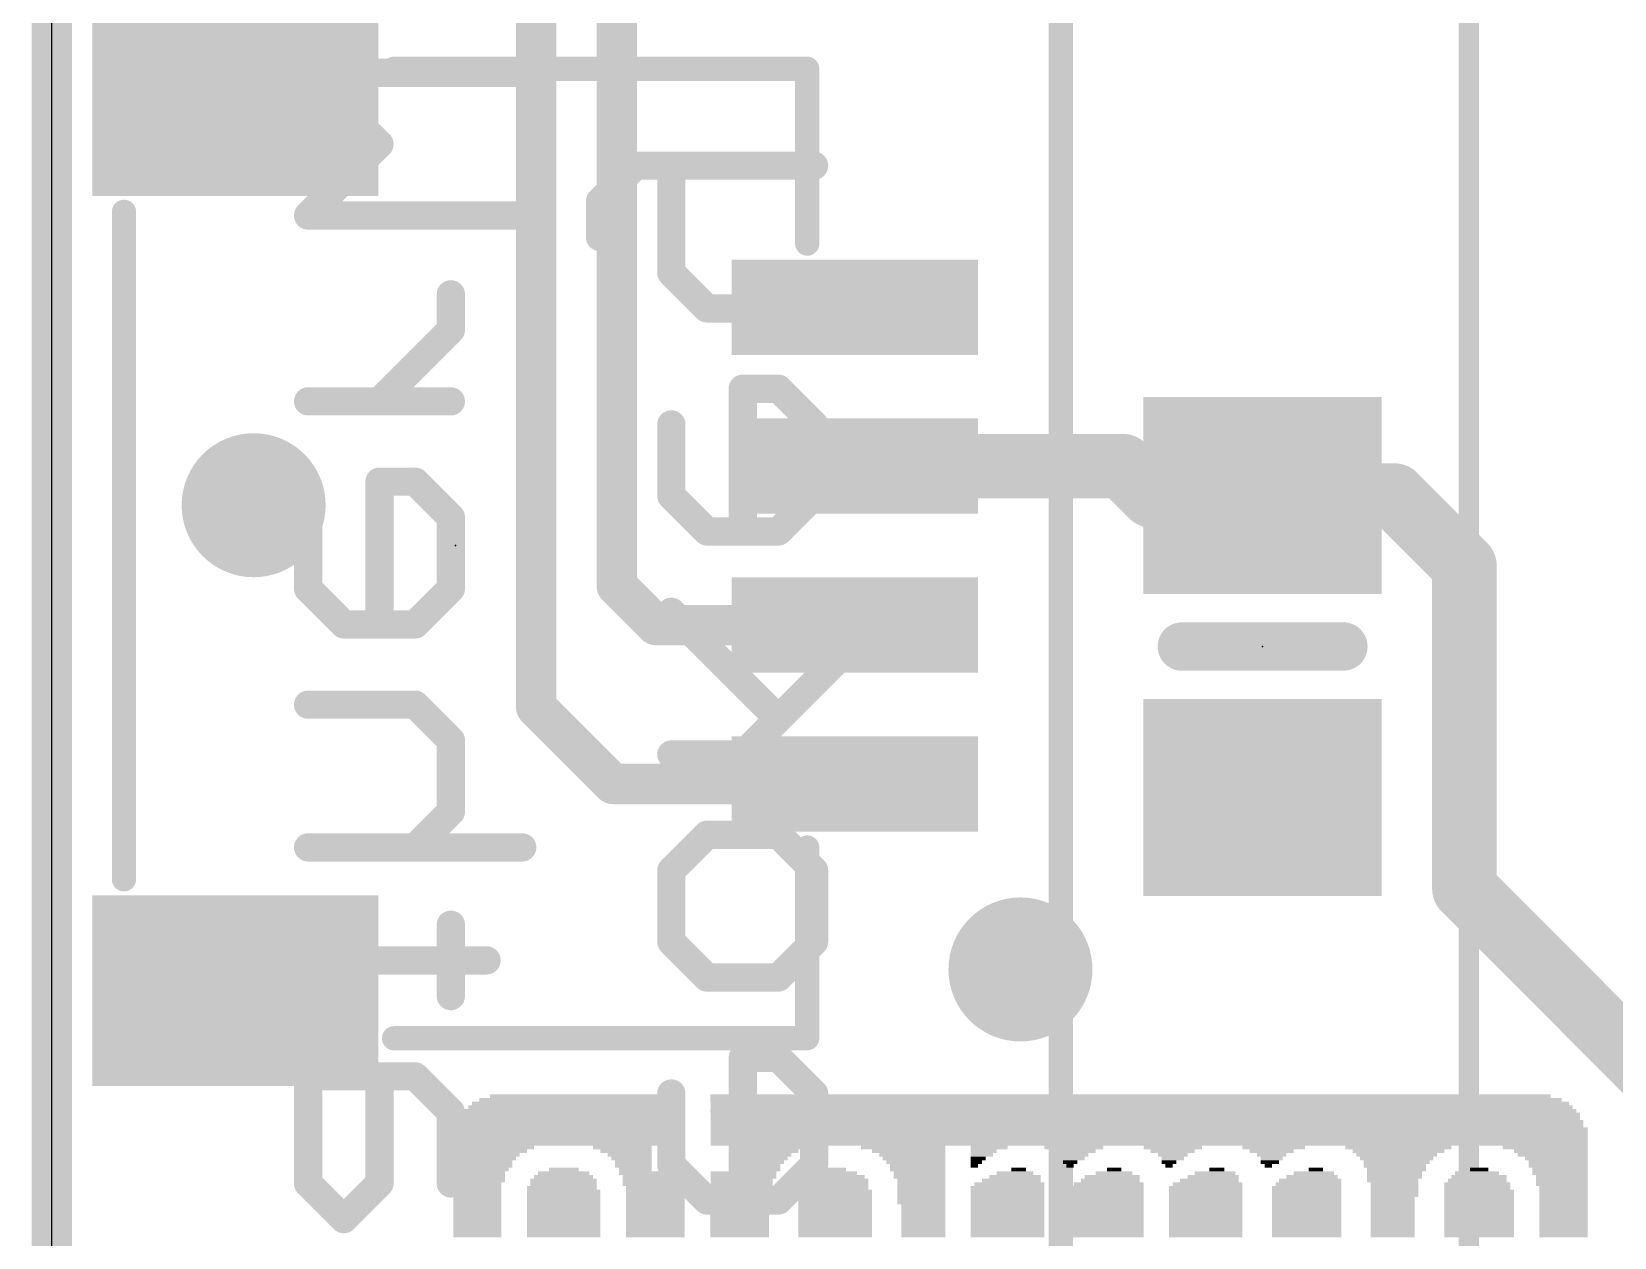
# Model space of a CAD drawing. Extents: x -0.1 to 50.9, y -0.1 to 23.
# Drawn here: x -0.13 to 9.83, y 7.08 to 14.66 of the extents above; entities that cross this region are included whole.
import ezdxf

# ---------------------------------------------------------------- set-up
doc = ezdxf.new("R2010")
doc.units = 0
for name, color, linetype in [('1', 12, 'CONTINUOUS'), ('16', 5, 'CONTINUOUS'), ('18', 110, 'CONTINUOUS'), ('20', 53, 'CONTINUOUS'), ('21', 40, 'CONTINUOUS'), ('22', 6, 'CONTINUOUS'), ('23', 40, 'CONTINUOUS')]:
    doc.layers.add(name, color=color, linetype=linetype)

# ---------------------------------------------------------------- blocks, each defined once
blk = doc.blocks.new('RECT')
blk.add_solid([(-0.5, -0.5), (0.5, -0.5), (-0.5, 0.5), (0.5, 0.5)])
blk = doc.blocks.new('ROUNDV')
at = {"const_width": 0.5}
blk.add_lwpolyline([(0, -0.25, 1), (0, 0.25, 1), (0, -0.25)], format="xyb", dxfattribs=at)

msp = doc.modelspace()

# ---------------------------------------------------------------- linework, layer by layer
at = {"layer": '1'}
for points, const_width in [([(0, 22.86), (0, 0)], 0.254), ([(3.048, 10.414), (3.048, 17.526)], 0.254), ([(3.556, 11.176), (3.556, 15.621)], 0.254), ([(5.054, 11.93), (6.739, 11.93)], 0.4064), ([(6.739, 11.93), (6.924, 11.745)], 0.4064), ([(7.62, 11.745), (6.924, 11.745)], 0.4064), ([(7.62, 11.745), (8.448, 11.745)], 0.4064), ([(8.448, 11.745), (8.89, 11.303)], 0.4064), ([(8.89, 11.303), (8.89, 9.271)], 0.4064), ([(3.802, 10.93), (3.556, 11.176)], 0.254), ([(5.054, 10.93), (3.802, 10.93)], 0.254), ([(3.532, 9.93), (3.048, 10.414)], 0.254), ([(5.054, 9.93), (3.532, 9.93)], 0.254), ([(8.89, 9.271), (10.8585, 7.3025)], 0.4064)]:
    msp.add_lwpolyline(points, dxfattribs=dict(at, const_width=const_width))
for points, const_width in [([(5.054, 12.0316, 1), (5.054, 11.8284)], 0.2032), ([(6.8108, 12.0018, 1), (6.6672, 11.8582)], 0.2032), ([(6.739, 11.8284, 1), (6.739, 12.0316)], 0.2032), ([(6.924, 11.8466, 1), (6.924, 11.6434)], 0.2032), ([(6.8522, 11.6732, 1), (6.9958, 11.8168)], 0.2032), ([(7.62, 11.8466, 1), (7.62, 11.6434)], 0.2032), ([(7.62, 11.6434, 1), (7.62, 11.8466)], 0.2032), ([(8.5198, 11.8168, 1), (8.3762, 11.6732)], 0.2032), ([(8.448, 11.6434, 1), (8.448, 11.8466)], 0.2032), ([(8.9916, 11.303, 1), (8.7884, 11.303)], 0.2032), ([(8.8182, 11.2312, 1), (8.9618, 11.3748)], 0.2032), ([(3.6009, 11.2209, 1), (3.5111, 11.1311)], 0.127), ([(3.4925, 11.176, 1), (3.6195, 11.176)], 0.127), ([(3.802, 10.9935, 1), (3.802, 10.8665)], 0.127), ([(5.054, 10.8665, 1), (5.054, 10.9935)], 0.127), ([(3.7571, 10.8851, 1), (3.8469, 10.9749)], 0.127), ([(3.0929, 10.4589, 1), (3.0031, 10.3691)], 0.127), ([(2.9845, 10.414, 1), (3.1115, 10.414)], 0.127), ([(3.532, 9.9935, 1), (3.532, 9.8665)], 0.127), ([(3.4871, 9.8851, 1), (3.5769, 9.9749)], 0.127), ([(5.054, 9.8665, 1), (5.054, 9.9935)], 0.127), ([(8.9618, 9.3428, 1), (8.8182, 9.1992)], 0.2032), ([(8.7884, 9.271, 1), (8.9916, 9.271)], 0.2032)]:
    msp.add_lwpolyline(points, format="xyb", dxfattribs=dict(at, const_width=const_width))
at = {"layer": '16', "const_width": 0.254}
msp.add_lwpolyline([(0, 22.86), (0, 0)], dxfattribs=at)
at = {"layer": '20'}
msp.add_line((0, 2.54), (0, 20.32), dxfattribs=at)
at = {"layer": '21'}
for points, const_width in [([(2.154, 14.43), (4.754, 14.43)], 0.1524), ([(4.754, 14.43), (4.754, 13.33)], 0.1524), ([(0.454, 13.53), (0.454, 9.33)], 0.1524), ([(8.128, 10.795), (7.112, 10.795)], 0.3048), ([(4.754, 9.53), (4.754, 8.33)], 0.1524), ([(4.754, 8.33), (2.154, 8.33)], 0.1524)]:
    msp.add_lwpolyline(points, dxfattribs=dict(at, const_width=const_width))
for points, const_width in [([(2.154, 14.4681, 1), (2.154, 14.3919)], 0.0762), ([(4.7921, 14.43, 1), (4.7159, 14.43)], 0.0762), ([(4.754, 14.3919, 1), (4.754, 14.4681)], 0.0762), ([(0.4921, 13.53, 1), (0.4159, 13.53)], 0.0762), ([(4.7159, 13.33, 1), (4.7921, 13.33)], 0.0762), ([(7.112, 10.8712, 1), (7.112, 10.7188)], 0.1524), ([(8.128, 10.7188, 1), (8.128, 10.8712)], 0.1524), ([(4.7921, 9.53, 1), (4.7159, 9.53)], 0.0762), ([(0.4159, 9.33, 1), (0.4921, 9.33)], 0.0762), ([(2.154, 8.3681, 1), (2.154, 8.2919)], 0.0762), ([(4.7159, 8.33, 1), (4.7921, 8.33)], 0.0762), ([(4.754, 8.2919, 1), (4.754, 8.3681)], 0.0762)]:
    msp.add_lwpolyline(points, format="xyb", dxfattribs=dict(at, const_width=const_width))
at = {"layer": '22'}
for points, const_width in [([(6.35, 19.685), (6.35, 3.175)], 0.1524), ([(8.918, 4.899), (8.918, 18.24)], 0.127), ([(2.062, 13.956), (1.6129, 14.4051)], 0.1778), ([(1.6129, 14.4051), (2.9603, 14.4051)], 0.1778), ([(1.6129, 13.5069), (2.062, 13.956)], 0.1778), ([(3.6743, 13.8204), (3.4498, 13.5959)], 0.1778), ([(4.7971, 13.8204), (3.6743, 13.8204)], 0.1778), ([(3.8989, 13.1467), (3.8989, 13.8204)], 0.1778), ([(3.4498, 13.5959), (3.4498, 13.3713)], 0.1778), ([(2.9603, 13.5069), (1.6129, 13.5069)], 0.1778), ([(4.1235, 12.9222), (3.8989, 13.1467)], 0.1778), ([(2.5111, 12.7866), (2.5111, 13.0112)], 0.1778), ([(4.7971, 12.9222), (4.1235, 12.9222)], 0.1778), ([(2.062, 12.3375), (2.5111, 12.7866)], 0.1778), ([(4.5726, 12.4171), (4.348, 12.4171)], 0.1778), ([(4.348, 12.4171), (4.348, 11.5189)], 0.1778), ([(4.7971, 12.1926), (4.5726, 12.4171)], 0.1778), ([(1.6129, 12.3375), (2.5111, 12.3375)], 0.1778), ([(3.8989, 12.1926), (3.8989, 11.7435)], 0.1778), ([(4.7971, 11.7435), (4.7971, 12.1926)], 0.1778), ([(2.2866, 11.8324), (2.062, 11.8324)], 0.1778), ([(2.062, 11.8324), (2.062, 10.9342)], 0.1778), ([(2.5111, 11.6079), (2.2866, 11.8324)], 0.1778), ([(3.8989, 11.7435), (4.1235, 11.5189)], 0.1778), ([(4.5726, 11.5189), (4.7971, 11.7435)], 0.1778), ([(1.6129, 11.6079), (1.6129, 11.1588)], 0.1778), ([(2.5111, 11.1588), (2.5111, 11.6079)], 0.1778), ([(4.1235, 11.5189), (4.5726, 11.5189)], 0.1778), ([(1.6129, 11.1588), (1.8375, 10.9342)], 0.1778), ([(2.2866, 10.9342), (2.5111, 11.1588)], 0.1778), ([(4.5726, 10.3402), (3.8989, 11.0139)], 0.1778), ([(4.348, 10.1156), (5.2462, 11.0139)], 0.1778), ([(1.8375, 10.9342), (2.2866, 10.9342)], 0.1778), ([(2.2866, 10.4292), (1.6129, 10.4292)], 0.1778), ([(2.5111, 10.2046), (2.2866, 10.4292)], 0.1778), ([(2.5111, 9.7555), (2.5111, 10.2046)], 0.1778), ([(5.2462, 10.1156), (3.8989, 10.1156)], 0.1778), ([(2.2866, 9.5309), (2.5111, 9.7555)], 0.1778), ([(3.8989, 9.386), (4.1235, 9.6106)], 0.1778), ([(4.1235, 9.6106), (4.5726, 9.6106)], 0.1778), ([(4.5726, 9.6106), (4.7971, 9.386)], 0.1778), ([(2.9603, 9.5309), (1.6129, 9.5309)], 0.1778), ([(3.8989, 8.9369), (3.8989, 9.386)], 0.1778), ([(4.7971, 9.386), (4.7971, 8.9369)], 0.1778), ([(1.8375, 8.82), (1.6129, 9.0445)], 0.1778), ([(2.5111, 8.5954), (2.5111, 9.0445)], 0.1778), ([(4.1235, 8.7123), (3.8989, 8.9369)], 0.1778), ([(4.7971, 8.9369), (4.5726, 8.7123)], 0.1778), ([(2.7357, 8.82), (1.8375, 8.82)], 0.1778), ([(4.5726, 8.7123), (4.1235, 8.7123)], 0.1778), ([(4.5726, 8.2073), (4.348, 8.2073)], 0.1778), ([(4.348, 8.2073), (4.348, 7.3091)], 0.1778), ([(4.7971, 7.9827), (4.5726, 8.2073)], 0.1778), ([(2.2866, 8.0904), (1.6129, 8.0904)], 0.1778), ([(1.6129, 8.0904), (1.6129, 7.4167)], 0.1778), ([(2.062, 7.4167), (2.062, 8.0904)], 0.1778), ([(2.5111, 7.8658), (2.2866, 8.0904)], 0.1778), ([(3.8989, 7.9827), (3.8989, 7.5336)], 0.1778), ([(4.7971, 7.5336), (4.7971, 7.9827)], 0.1778), ([(2.5111, 7.4167), (2.5111, 7.8658)], 0.1778), ([(3.8989, 7.5336), (4.1235, 7.3091)], 0.1778), ([(4.5726, 7.3091), (4.7971, 7.5336)], 0.1778), ([(1.6129, 7.4167), (1.8375, 7.1921)], 0.1778), ([(1.8375, 7.1921), (2.062, 7.4167)], 0.1778), ([(4.1235, 7.3091), (4.5726, 7.3091)], 0.1778)]:
    msp.add_lwpolyline(points, dxfattribs=dict(at, const_width=const_width))
at = {"layer": '22', "const_width": 0.0889}
for points in [[(1.6443, 14.4365, 1), (1.5815, 14.3737)], [(1.6129, 14.4496, 1), (1.6129, 14.3607)], [(2.9603, 14.3607, 1), (2.9603, 14.4496)], [(2.0934, 13.9246, 1), (2.0306, 13.9874)], [(2.0306, 13.9246, 1), (2.0934, 13.9874)], [(3.6743, 13.8649, 1), (3.6743, 13.776)], [(3.7058, 13.789, 1), (3.6429, 13.8518)], [(3.9434, 13.8204, 1), (3.8545, 13.8204)], [(4.7971, 13.776, 1), (4.7971, 13.8649)], [(3.4942, 13.5959, 1), (3.4053, 13.5959)], [(3.4184, 13.6273, 1), (3.4812, 13.5644)], [(1.6129, 13.5513, 1), (1.6129, 13.4624)], [(1.5815, 13.5383, 1), (1.6443, 13.4754)], [(2.9603, 13.4624, 1), (2.9603, 13.5513)], [(3.4053, 13.3713, 1), (3.4942, 13.3713)], [(3.9303, 13.1782, 1), (3.8675, 13.1153)], [(3.8545, 13.1467, 1), (3.9434, 13.1467)], [(2.5556, 13.0112, 1), (2.4667, 13.0112)], [(4.1235, 12.9666, 1), (4.1235, 12.8777)], [(4.092, 12.8907, 1), (4.1549, 12.9536)], [(4.7971, 12.8777, 1), (4.7971, 12.9666)], [(2.5426, 12.7552, 1), (2.4797, 12.818)], [(2.4667, 12.7866, 1), (2.5556, 12.7866)], [(4.348, 12.4616, 1), (4.348, 12.3727)], [(4.3925, 12.4171, 1), (4.3036, 12.4171)], [(4.604, 12.4486, 1), (4.5411, 12.3857)], [(4.5726, 12.3727, 1), (4.5726, 12.4616)], [(1.6129, 12.3819, 1), (1.6129, 12.293)], [(2.0306, 12.3689, 1), (2.0934, 12.306)], [(2.5111, 12.293, 1), (2.5111, 12.3819)], [(3.9434, 12.1926, 1), (3.8545, 12.1926)], [(4.8416, 12.1926, 1), (4.7527, 12.1926)], [(4.7657, 12.1611, 1), (4.8286, 12.224)], [(2.062, 11.8769, 1), (2.062, 11.788)], [(2.1065, 11.8324, 1), (2.0176, 11.8324)], [(2.318, 11.8639, 1), (2.2551, 11.801)], [(2.2866, 11.788, 1), (2.2866, 11.8769)], [(3.9303, 11.7749, 1), (3.8675, 11.712)], [(3.8545, 11.7435, 1), (3.9434, 11.7435)], [(4.7527, 11.7435, 1), (4.8416, 11.7435)], [(4.8286, 11.712, 1), (4.7657, 11.7749)], [(1.6574, 11.6079, 1), (1.5684, 11.6079)], [(2.5556, 11.6079, 1), (2.4667, 11.6079)], [(2.4797, 11.5764, 1), (2.5426, 11.6393)], [(4.1235, 11.5633, 1), (4.1235, 11.4744)], [(4.092, 11.4875, 1), (4.1549, 11.5503)], [(4.3036, 11.5189, 1), (4.3925, 11.5189)], [(4.5411, 11.5503, 1), (4.604, 11.4875)], [(4.5726, 11.4744, 1), (4.5726, 11.5633)], [(1.5684, 11.1588, 1), (1.6574, 11.1588)], [(1.6443, 11.1902, 1), (1.5815, 11.1273)], [(2.4667, 11.1588, 1), (2.5556, 11.1588)], [(2.5426, 11.1273, 1), (2.4797, 11.1902)], [(3.9303, 11.0453, 1), (3.8675, 10.9824)], [(5.2777, 10.9824, 1), (5.2148, 11.0453)], [(1.8375, 10.9786, 1), (1.8375, 10.8897)], [(1.806, 10.9028, 1), (1.8689, 10.9656)], [(2.0176, 10.9342, 1), (2.1065, 10.9342)], [(2.2551, 10.9656, 1), (2.318, 10.9028)], [(2.2866, 10.8897, 1), (2.2866, 10.9786)], [(1.6129, 10.4736, 1), (1.6129, 10.3847)], [(2.318, 10.4606, 1), (2.2551, 10.3977)], [(2.2866, 10.3847, 1), (2.2866, 10.4736)], [(4.5411, 10.3087, 1), (4.604, 10.3716)], [(2.5556, 10.2046, 1), (2.4667, 10.2046)], [(2.4797, 10.1732, 1), (2.5426, 10.236)], [(3.8989, 10.1601, 1), (3.8989, 10.0712)], [(4.3166, 10.147, 1), (4.3794, 10.0842)], [(5.2462, 10.0712, 1), (5.2462, 10.1601)], [(2.4667, 9.7555, 1), (2.5556, 9.7555)], [(2.5426, 9.724, 1), (2.4797, 9.7869)], [(4.1235, 9.655, 1), (4.1235, 9.5661)], [(4.1549, 9.5791, 1), (4.092, 9.642)], [(4.604, 9.642, 1), (4.5411, 9.5791)], [(4.5726, 9.5661, 1), (4.5726, 9.655)], [(1.6129, 9.5754, 1), (1.6129, 9.4865)], [(2.2551, 9.5623, 1), (2.318, 9.4995)], [(2.9603, 9.4865, 1), (2.9603, 9.5754)], [(3.9434, 9.386, 1), (3.8545, 9.386)], [(4.8416, 9.386, 1), (4.7527, 9.386)], [(3.8675, 9.4174, 1), (3.9303, 9.3546)], [(4.7657, 9.3546, 1), (4.8286, 9.4174)], [(1.6443, 9.0759, 1), (1.5815, 9.0131)], [(2.5556, 9.0445, 1), (2.4667, 9.0445)], [(3.9303, 8.9683, 1), (3.8675, 8.9055)], [(3.8545, 8.9369, 1), (3.9434, 8.9369)], [(4.7527, 8.9369, 1), (4.8416, 8.9369)], [(4.8286, 8.9055, 1), (4.7657, 8.9683)], [(1.8375, 8.8644, 1), (1.8375, 8.7755)], [(1.806, 8.7885, 1), (1.8689, 8.8514)], [(2.7357, 8.7755, 1), (2.7357, 8.8644)], [(4.1235, 8.7568, 1), (4.1235, 8.6679)], [(4.092, 8.6809, 1), (4.1549, 8.7438)], [(4.5411, 8.7438, 1), (4.604, 8.6809)], [(4.5726, 8.6679, 1), (4.5726, 8.7568)], [(2.4667, 8.5954, 1), (2.5556, 8.5954)], [(4.348, 8.2517, 1), (4.348, 8.1628)], [(4.3925, 8.2073, 1), (4.3036, 8.2073)], [(4.604, 8.2387, 1), (4.5411, 8.1759)], [(4.5726, 8.1628, 1), (4.5726, 8.2517)], [(1.6574, 8.0904, 1), (1.5684, 8.0904)], [(1.6129, 8.1348, 1), (1.6129, 8.0459)], [(2.1065, 8.0904, 1), (2.0176, 8.0904)], [(2.318, 8.1218, 1), (2.2551, 8.0589)], [(2.2866, 8.0459, 1), (2.2866, 8.1348)], [(3.9434, 7.9827, 1), (3.8545, 7.9827)], [(4.8416, 7.9827, 1), (4.7527, 7.9827)], [(4.7657, 7.9513, 1), (4.8286, 8.0142)], [(2.5556, 7.8658, 1), (2.4667, 7.8658)], [(2.4797, 7.8344, 1), (2.5426, 7.8972)], [(3.9303, 7.565, 1), (3.8675, 7.5022)], [(3.8545, 7.5336, 1), (3.9434, 7.5336)], [(4.7527, 7.5336, 1), (4.8416, 7.5336)], [(4.8286, 7.5022, 1), (4.7657, 7.565)], [(1.6443, 7.4481, 1), (1.5815, 7.3852)], [(2.0934, 7.3852, 1), (2.0306, 7.4481)], [(1.5684, 7.4167, 1), (1.6574, 7.4167)], [(2.0176, 7.4167, 1), (2.1065, 7.4167)], [(2.4667, 7.4167, 1), (2.5556, 7.4167)], [(4.1235, 7.3535, 1), (4.1235, 7.2646)], [(4.092, 7.2776, 1), (4.1549, 7.3405)], [(4.5411, 7.3405, 1), (4.604, 7.2776)], [(4.5726, 7.2646, 1), (4.5726, 7.3535)], [(4.3036, 7.3091, 1), (4.3925, 7.3091)], [(1.806, 7.2236, 1), (1.8689, 7.1607)], [(1.806, 7.1607, 1), (1.8689, 7.2236)]]:
    msp.add_lwpolyline(points, format="xyb", dxfattribs=at)
at = {"layer": '23'}
for p in [(2.54, 11.43), (7.62, 10.795)]:
    msp.add_point(p, dxfattribs=at)

# ---------------------------------------------------------------- block references
at = {"layer": '1'}
for p, xscale, yscale in [((1.154, 14.23), 1.8, 1.2), ((5.054, 12.93), 1.55, 0.6), ((5.054, 11.93), 1.55, 0.6), ((5.054, 10.93), 1.55, 0.6), ((5.054, 9.93), 1.55, 0.6), ((1.154, 8.63), 1.8, 1.2)]:
    msp.add_blockref('RECT', p, dxfattribs=dict(at, xscale=xscale, yscale=yscale))
at = {"layer": '1', "xscale": 1.24, "yscale": 1.5, "rotation": 270}
for p in [(7.62, 11.745), (7.62, 9.845)]:
    msp.add_blockref('RECT', p, dxfattribs=at)
at = {"layer": '18', "xscale": 0.9064, "yscale": 0.9064}
for p in [(1.27, 11.684), (1.27, 11.684), (6.096, 8.763), (6.096, 8.763)]:
    msp.add_blockref('ROUNDV', p, dxfattribs=at)
at = {"layer": '21'}
for p, xscale, yscale in [((3.3706, 7.9663), 1.2243, 0.0231), ((6.7894, 7.9663), 5.2883, 0.0231), ((3.2906, 7.874), 1.3843, 0.0229), ((3.302, 7.897), 1.3614, 0.0231), ((3.3134, 7.9201), 1.3386, 0.0231), ((3.3363, 7.9432), 1.2929, 0.0231), ((6.8237, 7.9432), 5.3569, 0.0231), ((6.8694, 7.874), 5.4483, 0.0229), ((6.8466, 7.9201), 5.4026, 0.0231), ((6.858, 7.897), 5.4254, 0.0231), ((3.255, 7.7817), 1.4554, 0.0231), ((3.255, 7.7586), 1.4554, 0.0231), ((3.2677, 7.8279), 1.43, 0.0231), ((3.2677, 7.8048), 1.43, 0.0231), ((3.2791, 7.851), 1.4072, 0.0231), ((6.8809, 7.851), 5.4712, 0.0231), ((6.8809, 7.8279), 5.4712, 0.0231), ((6.8923, 7.8048), 5.494, 0.0231), ((6.8923, 7.7817), 5.494, 0.0231), ((6.905, 7.7586), 5.5194, 0.0231), ((3.255, 7.7354), 1.4554, 0.0231), ((3.255, 7.7123), 1.4554, 0.0231), ((3.255, 7.6892), 1.4554, 0.0231), ((3.255, 7.6661), 1.4554, 0.0231), ((6.905, 7.7354), 5.5194, 0.0231), ((6.905, 7.7123), 5.5194, 0.0231), ((6.905, 7.6892), 5.5194, 0.0231), ((6.905, 7.6661), 5.5194, 0.0231), ((2.7584, 7.62), 0.4623, 0.0229), ((2.7813, 7.643), 0.508, 0.0231), ((2.7356, 7.597), 0.4166, 0.0231), ((2.7242, 7.5739), 0.3937, 0.0231), ((3.5903, 7.643), 0.3683, 0.0231), ((3.6132, 7.62), 0.3226, 0.0229), ((3.636, 7.597), 0.2769, 0.0231), ((3.6474, 7.5739), 0.254, 0.0231), ((4.5491, 7.643), 0.3912, 0.0231), ((4.5263, 7.62), 0.3454, 0.0229), ((4.5034, 7.597), 0.2997, 0.0231), ((4.492, 7.5739), 0.2769, 0.0231), ((5.3581, 7.643), 0.5309, 0.0231), ((5.3924, 7.62), 0.4623, 0.0229), ((5.4153, 7.597), 0.4166, 0.0231), ((5.4267, 7.5739), 0.3937, 0.0231), ((5.8534, 7.597), 0.1397, 0.0231), ((5.8649, 7.62), 0.1626, 0.0229), ((5.8306, 7.5739), 0.094, 0.0231), ((5.8992, 7.643), 0.2311, 0.0231), ((6.4313, 7.643), 0.3708, 0.0231), ((6.43, 7.62), 0.2769, 0.0229), ((6.4186, 7.597), 0.2083, 0.0231), ((6.4186, 7.5739), 0.1626, 0.0231), ((7.0549, 7.643), 0.3683, 0.0231), ((7.0549, 7.62), 0.2769, 0.0229), ((7.0549, 7.597), 0.1854, 0.0231), ((7.0549, 7.5739), 0.1397, 0.0231), ((7.6899, 7.643), 0.3937, 0.0231), ((7.6772, 7.62), 0.2769, 0.0229), ((7.6772, 7.597), 0.1854, 0.0231), ((7.6772, 7.5739), 0.1397, 0.0231), ((8.4747, 7.643), 0.668, 0.0231), ((8.4747, 7.62), 0.5766, 0.0229), ((8.4633, 7.597), 0.508, 0.0231), ((8.4633, 7.5739), 0.4623, 0.0231), ((9.398, 7.643), 0.5334, 0.0231), ((9.4336, 7.62), 0.4623, 0.0229), ((9.445, 7.597), 0.4394, 0.0231), ((9.4679, 7.5739), 0.3937, 0.0231), ((2.7127, 7.5508), 0.3708, 0.0231), ((2.7127, 7.5277), 0.3708, 0.0231), ((2.7013, 7.5046), 0.348, 0.0231), ((2.6899, 7.4814), 0.3251, 0.0231), ((3.222, 7.4814), 0.3226, 0.0231), ((3.222, 7.5046), 0.1854, 0.0231), ((3.6589, 7.5508), 0.2311, 0.0231), ((3.6589, 7.5277), 0.2311, 0.0231), ((3.7757, 7.4814), 0.414, 0.0231), ((3.6716, 7.5046), 0.2057, 0.0231), ((4.3523, 7.4814), 0.414, 0.0231), ((4.4806, 7.5508), 0.254, 0.0231), ((4.4691, 7.5277), 0.2311, 0.0231), ((4.4691, 7.5046), 0.2311, 0.0231), ((4.9289, 7.4814), 0.2769, 0.0231), ((4.9301, 7.5046), 0.1372, 0.0231), ((5.4381, 7.5508), 0.3708, 0.0231), ((5.4496, 7.5277), 0.348, 0.0231), ((5.4496, 7.5046), 0.348, 0.0231), ((5.461, 7.4814), 0.3251, 0.0231), ((5.8191, 7.5508), 0.0711, 0.0231), ((5.8064, 7.5277), 0.0457, 0.0231), ((6.0617, 7.4814), 0.2311, 0.0231), ((6.0846, 7.5046), 0.094, 0.0231), ((6.4084, 7.5508), 0.0914, 0.0231), ((6.4084, 7.5277), 0.0457, 0.0231), ((6.684, 7.4814), 0.2311, 0.0231), ((6.6853, 7.5046), 0.0914, 0.0231), ((7.0307, 7.5508), 0.0914, 0.0231), ((7.0307, 7.5277), 0.0457, 0.0231), ((7.3203, 7.4814), 0.254, 0.0231), ((7.3317, 7.5046), 0.094, 0.0231), ((7.6657, 7.5508), 0.1168, 0.0231), ((7.6556, 7.5277), 0.0457, 0.0231), ((7.9426, 7.4814), 0.254, 0.0231), ((7.9553, 7.5046), 0.0914, 0.0231), ((8.4633, 7.5508), 0.4166, 0.0231), ((8.4519, 7.5277), 0.3937, 0.0231), ((8.4633, 7.5046), 0.3708, 0.0231), ((8.4506, 7.4814), 0.3454, 0.0231), ((8.97, 7.4814), 0.2769, 0.0231), ((8.9827, 7.5046), 0.1143, 0.0231), ((9.4793, 7.5508), 0.3708, 0.0231), ((9.4793, 7.5277), 0.3708, 0.0231), ((9.4907, 7.5046), 0.348, 0.0231), ((9.4907, 7.4814), 0.348, 0.0231), ((2.6784, 7.4121), 0.3023, 0.0231), ((2.6784, 7.389), 0.3023, 0.0231), ((2.6784, 7.366), 0.3023, 0.0229), ((2.6899, 7.4583), 0.3251, 0.0231), ((2.6899, 7.4352), 0.3251, 0.0231), ((3.2207, 7.366), 0.4623, 0.0229), ((3.2093, 7.389), 0.4394, 0.0231), ((3.2207, 7.4352), 0.4166, 0.0231), ((3.2207, 7.4121), 0.4166, 0.0231), ((3.2207, 7.4583), 0.3708, 0.0231), ((3.7871, 7.4583), 0.3912, 0.0231), ((3.7871, 7.4352), 0.3912, 0.0231), ((3.7871, 7.4121), 0.3912, 0.0231), ((3.7986, 7.389), 0.3683, 0.0231), ((3.7986, 7.366), 0.3683, 0.0229), ((4.3523, 7.4583), 0.414, 0.0231), ((4.3409, 7.4352), 0.3912, 0.0231), ((4.3409, 7.4121), 0.3912, 0.0231), ((4.3409, 7.389), 0.3912, 0.0231), ((4.3409, 7.366), 0.3912, 0.0229), ((4.9301, 7.366), 0.4623, 0.0229), ((4.9187, 7.389), 0.4394, 0.0231), ((4.9301, 7.4352), 0.4166, 0.0231), ((4.9301, 7.4121), 0.4166, 0.0231), ((4.9301, 7.4583), 0.3708, 0.0231), ((5.461, 7.4583), 0.3251, 0.0231), ((5.4724, 7.4352), 0.3023, 0.0231), ((5.4724, 7.4121), 0.3023, 0.0231), ((5.4724, 7.389), 0.3023, 0.0231), ((5.4724, 7.366), 0.3023, 0.0229), ((6.0147, 7.389), 0.4623, 0.0231), ((6.0147, 7.366), 0.4623, 0.0229), ((6.0262, 7.4121), 0.4394, 0.0231), ((6.0389, 7.4352), 0.3683, 0.0231), ((6.0617, 7.4583), 0.3226, 0.0231), ((6.6396, 7.389), 0.4623, 0.0231), ((6.6396, 7.366), 0.4623, 0.0229), ((6.651, 7.4121), 0.4394, 0.0231), ((6.6612, 7.4352), 0.3683, 0.0231), ((6.6726, 7.4583), 0.3454, 0.0231), ((7.2619, 7.389), 0.4623, 0.0231), ((7.2619, 7.366), 0.4623, 0.0229), ((7.2733, 7.4121), 0.4394, 0.0231), ((7.2847, 7.4352), 0.3708, 0.0231), ((7.3089, 7.4583), 0.3226, 0.0231), ((7.8969, 7.389), 0.4369, 0.0231), ((7.8969, 7.366), 0.4369, 0.0229), ((7.9083, 7.4121), 0.414, 0.0231), ((7.9197, 7.4352), 0.3912, 0.0231), ((7.9312, 7.4583), 0.3226, 0.0231), ((8.4391, 7.4352), 0.3226, 0.0231), ((8.4506, 7.4583), 0.3454, 0.0231), ((8.4506, 7.4121), 0.2997, 0.0231), ((8.4506, 7.389), 0.2997, 0.0231), ((8.4506, 7.366), 0.2997, 0.0229), ((8.9713, 7.4121), 0.4166, 0.0231), ((8.9713, 7.389), 0.4166, 0.0231), ((8.9827, 7.366), 0.4394, 0.0229), ((8.9713, 7.4352), 0.3708, 0.0231), ((8.9827, 7.4583), 0.348, 0.0231), ((9.5021, 7.4583), 0.3251, 0.0231), ((9.5021, 7.4352), 0.3251, 0.0231), ((9.5021, 7.4121), 0.3251, 0.0231), ((9.5136, 7.389), 0.3023, 0.0231), ((9.5136, 7.366), 0.3023, 0.0229), ((2.6784, 7.343), 0.3023, 0.0231), ((2.6784, 7.3199), 0.3023, 0.0231), ((2.6784, 7.2968), 0.3023, 0.0231), ((2.6784, 7.2737), 0.3023, 0.0231), ((3.2207, 7.343), 0.4623, 0.0231), ((3.2207, 7.3199), 0.4623, 0.0231), ((3.2207, 7.2968), 0.4623, 0.0231), ((3.2207, 7.2737), 0.4623, 0.0231), ((3.7986, 7.343), 0.3683, 0.0231), ((3.7986, 7.3199), 0.3683, 0.0231), ((3.7986, 7.2968), 0.3683, 0.0231), ((3.7986, 7.2737), 0.3683, 0.0231), ((4.3294, 7.343), 0.3683, 0.0231), ((4.3294, 7.3199), 0.3683, 0.0231), ((4.3294, 7.2968), 0.3683, 0.0231), ((4.3294, 7.2737), 0.3683, 0.0231), ((4.9301, 7.343), 0.4623, 0.0231), ((4.9301, 7.3199), 0.4623, 0.0231), ((4.9301, 7.2968), 0.4623, 0.0231), ((4.9301, 7.2737), 0.4623, 0.0231), ((5.4724, 7.343), 0.3023, 0.0231), ((5.4724, 7.3199), 0.3023, 0.0231), ((5.4724, 7.2968), 0.3023, 0.0231), ((5.4851, 7.2737), 0.2769, 0.0231), ((6.0147, 7.343), 0.4623, 0.0231), ((6.0147, 7.3199), 0.4623, 0.0231), ((6.0147, 7.2968), 0.4623, 0.0231), ((6.0147, 7.2737), 0.4623, 0.0231), ((6.6396, 7.343), 0.4623, 0.0231), ((6.6396, 7.3199), 0.4623, 0.0231), ((6.6396, 7.2968), 0.4623, 0.0231), ((6.6396, 7.2737), 0.4623, 0.0231), ((7.2619, 7.343), 0.4623, 0.0231), ((7.2619, 7.3199), 0.4623, 0.0231), ((7.2619, 7.2968), 0.4623, 0.0231), ((7.2619, 7.2737), 0.4623, 0.0231), ((7.8969, 7.343), 0.4369, 0.0231), ((7.8969, 7.3199), 0.4369, 0.0231), ((7.8969, 7.2968), 0.4369, 0.0231), ((7.8969, 7.2737), 0.4369, 0.0231), ((8.4391, 7.3199), 0.2769, 0.0231), ((8.4391, 7.2968), 0.2769, 0.0231), ((8.4391, 7.2737), 0.2769, 0.0231), ((8.4506, 7.343), 0.2997, 0.0231), ((8.9827, 7.343), 0.4394, 0.0231), ((8.9827, 7.3199), 0.4394, 0.0231), ((8.9827, 7.2968), 0.4394, 0.0231), ((8.9827, 7.2737), 0.4394, 0.0231), ((9.5136, 7.343), 0.3023, 0.0231), ((9.5136, 7.3199), 0.3023, 0.0231), ((9.5136, 7.2968), 0.3023, 0.0231), ((9.5136, 7.2737), 0.3023, 0.0231), ((2.6784, 7.2506), 0.3023, 0.0231), ((2.6784, 7.2274), 0.3023, 0.0231), ((2.6784, 7.2043), 0.3023, 0.0231), ((2.6784, 7.1812), 0.3023, 0.0231), ((3.2207, 7.2506), 0.4623, 0.0231), ((3.2207, 7.2274), 0.4623, 0.0231), ((3.2207, 7.2043), 0.4623, 0.0231), ((3.2207, 7.1812), 0.4623, 0.0231), ((3.7986, 7.2506), 0.3683, 0.0231), ((3.7986, 7.2274), 0.3683, 0.0231), ((3.7986, 7.2043), 0.3683, 0.0231), ((3.7986, 7.1812), 0.3683, 0.0231), ((4.3294, 7.2506), 0.3683, 0.0231), ((4.3294, 7.2274), 0.3683, 0.0231), ((4.3294, 7.2043), 0.3683, 0.0231), ((4.3294, 7.1812), 0.3683, 0.0231), ((4.9301, 7.2506), 0.4623, 0.0231), ((4.9301, 7.2274), 0.4623, 0.0231), ((4.9301, 7.2043), 0.4623, 0.0231), ((4.9301, 7.1812), 0.4623, 0.0231), ((5.4851, 7.2506), 0.2769, 0.0231), ((5.4851, 7.2274), 0.2769, 0.0231), ((5.4851, 7.2043), 0.2769, 0.0231), ((5.4851, 7.1812), 0.2769, 0.0231), ((6.0147, 7.2506), 0.4623, 0.0231), ((6.0147, 7.2274), 0.4623, 0.0231), ((6.0147, 7.2043), 0.4623, 0.0231), ((6.0147, 7.1812), 0.4623, 0.0231), ((6.6396, 7.2506), 0.4623, 0.0231), ((6.6396, 7.2274), 0.4623, 0.0231), ((6.6396, 7.2043), 0.4623, 0.0231), ((6.6396, 7.1812), 0.4623, 0.0231), ((7.2619, 7.2506), 0.4623, 0.0231), ((7.2619, 7.2274), 0.4623, 0.0231), ((7.2619, 7.2043), 0.4623, 0.0231), ((7.2619, 7.1812), 0.4623, 0.0231), ((7.8969, 7.2506), 0.4369, 0.0231), ((7.8969, 7.2274), 0.4369, 0.0231), ((7.8969, 7.2043), 0.4369, 0.0231), ((7.8969, 7.1812), 0.4369, 0.0231), ((8.4391, 7.2506), 0.2769, 0.0231), ((8.4391, 7.2274), 0.2769, 0.0231), ((8.4391, 7.2043), 0.2769, 0.0231), ((8.4391, 7.1812), 0.2769, 0.0231), ((8.9827, 7.2506), 0.4394, 0.0231), ((8.9827, 7.2274), 0.4394, 0.0231), ((8.9827, 7.2043), 0.4394, 0.0231), ((8.9827, 7.1812), 0.4394, 0.0231), ((9.5136, 7.2506), 0.3023, 0.0231), ((9.5136, 7.2274), 0.3023, 0.0231), ((9.5136, 7.2043), 0.3023, 0.0231), ((9.5136, 7.1812), 0.3023, 0.0231), ((2.6784, 7.1581), 0.3023, 0.0231), ((2.6784, 7.135), 0.3023, 0.0231), ((2.6784, 7.112), 0.3023, 0.0229), ((2.6784, 7.089), 0.3023, 0.0231), ((3.2207, 7.1581), 0.4623, 0.0231), ((3.2207, 7.135), 0.4623, 0.0231), ((3.2207, 7.112), 0.4623, 0.0229), ((3.2207, 7.089), 0.4623, 0.0231), ((3.7986, 7.1581), 0.3683, 0.0231), ((3.7986, 7.135), 0.3683, 0.0231), ((3.7986, 7.112), 0.3683, 0.0229), ((3.7986, 7.089), 0.3683, 0.0231), ((4.3294, 7.1581), 0.3683, 0.0231), ((4.3294, 7.135), 0.3683, 0.0231), ((4.3294, 7.112), 0.3683, 0.0229), ((4.3294, 7.089), 0.3683, 0.0231), ((4.9301, 7.1581), 0.4623, 0.0231), ((4.9301, 7.135), 0.4623, 0.0231), ((4.9301, 7.112), 0.4623, 0.0229), ((4.9301, 7.089), 0.4623, 0.0231), ((5.4851, 7.1581), 0.2769, 0.0231), ((5.4851, 7.135), 0.2769, 0.0231), ((5.4851, 7.112), 0.2769, 0.0229), ((5.4851, 7.089), 0.2769, 0.0231), ((6.0147, 7.1581), 0.4623, 0.0231), ((6.0147, 7.135), 0.4623, 0.0231), ((6.0147, 7.112), 0.4623, 0.0229), ((6.0147, 7.089), 0.4623, 0.0231), ((6.6396, 7.1581), 0.4623, 0.0231), ((6.6396, 7.135), 0.4623, 0.0231), ((6.6396, 7.112), 0.4623, 0.0229), ((6.6396, 7.089), 0.4623, 0.0231), ((7.2619, 7.1581), 0.4623, 0.0231), ((7.2619, 7.135), 0.4623, 0.0231), ((7.2619, 7.112), 0.4623, 0.0229), ((7.2619, 7.089), 0.4623, 0.0231), ((7.8969, 7.1581), 0.4369, 0.0231), ((7.8969, 7.135), 0.4369, 0.0231), ((7.8969, 7.112), 0.4369, 0.0229), ((7.8969, 7.089), 0.4369, 0.0231), ((8.4391, 7.1581), 0.2769, 0.0231), ((8.4391, 7.135), 0.2769, 0.0231), ((8.4391, 7.112), 0.2769, 0.0229), ((8.4391, 7.089), 0.2769, 0.0231), ((8.9827, 7.1581), 0.4394, 0.0231), ((8.9827, 7.135), 0.4394, 0.0231), ((8.9827, 7.112), 0.4394, 0.0229), ((8.9827, 7.089), 0.4394, 0.0231), ((9.5136, 7.1581), 0.3023, 0.0231), ((9.5136, 7.135), 0.3023, 0.0231), ((9.5136, 7.112), 0.3023, 0.0229), ((9.5136, 7.089), 0.3023, 0.0231)]:
    msp.add_blockref('RECT', p, dxfattribs=dict(at, xscale=xscale, yscale=yscale))

doc.saveas('drawing.dxf')
